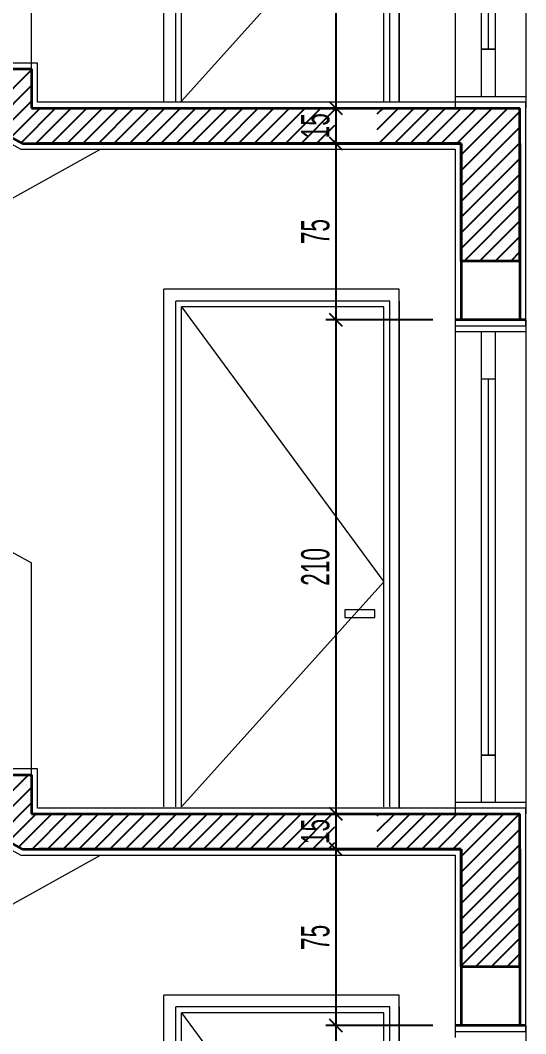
# Model space of a CAD drawing. Header units: inches. Extents: x -7543 to -822, y 102837 to 190349.
# Drawn here: x -828.172 to -828.129, y 102837.2252 to 102837.3114 of the extents above; entities that cross this region are included whole.
import ezdxf

# ---------------------------------------------------------------- set-up
doc = ezdxf.new("R2010")
doc.units = ezdxf.units.IN
doc.header["$MEASUREMENT"] = 0
doc.linetypes.add('ACAD_ISO03W100', pattern=[30, 12, -18])
doc.layers.get('0').update_dxf_attribs({"lineweight": 25})
for name, color, linetype, lineweight, true_color in [('BALKON', 7, 'Continuous', 20, 0xffaaa9), ('DUVAR', 7, 'Continuous', 35, 0xfc4642), ('KAPI', 7, 'Continuous', 18, 0xffb360)]:
    doc.layers.add(name, color=color, linetype=linetype, lineweight=lineweight, true_color=true_color)
for name, color, linetype, lineweight in [('ICOL', 55, 'Continuous', 25), ('SIVA', 150, 'Continuous', 15), ('TARAMA', 8, 'Continuous', 25)]:
    doc.layers.add(name, color=color, linetype=linetype, lineweight=lineweight)
doc.styles.add('OLCU', font='tromand.shx', dxfattribs={"width": 0.6, "height": 12})

# ---------------------------------------------------------------- blocks, each defined once
blk = doc.blocks.new('_Oblique')
at = {"color": 0, "linetype": 'ByBlock', "lineweight": -2}
blk.add_line((-0.5, -0.5), (0.5, 0.5), dxfattribs=at)

msp = doc.modelspace()

# ---------------------------------------------------------------- linework, layer by layer
at = {"layer": 'BALKON'}
for p, q in [((-828.171051, 102837.307217), (-828.171051, 102837.325217)), ((-828.171051, 102837.303885), (-828.171051, 102837.320741)), ((-828.199777, 102837.281169), (-828.165175, 102837.300385)), ((-828.199777, 102837.281169), (-828.165175, 102837.300385)), ((-828.219051, 102837.291873), (-828.171051, 102837.265217)), ((-828.171051, 102837.247217), (-828.171051, 102837.265217)), ((-828.171051, 102837.243885), (-828.171051, 102837.260741)), ((-828.199777, 102837.221169), (-828.165175, 102837.240385)), ((-828.199777, 102837.221169), (-828.165175, 102837.240385))]:
    msp.add_line(p, q, dxfattribs=at)
at = {"layer": 'DUVAR'}
for p, q in [((-828.171828, 102837.300885), (-828.225828, 102837.330873)), ((-828.177051, 102837.307217), (-828.171051, 102837.307217)), ((-828.171051, 102837.307217), (-828.171051, 102837.303885)), ((-828.171051, 102837.303885), (-828.129518, 102837.303885)), ((-828.171051, 102837.303885), (-828.129518, 102837.303885)), ((-828.171051, 102837.303885), (-828.129518, 102837.303885)), ((-828.129518, 102837.290885), (-828.129518, 102837.303885)), ((-828.171828, 102837.300885), (-828.134518, 102837.300885)), ((-828.171828, 102837.300885), (-828.134518, 102837.300885)), ((-828.171828, 102837.300885), (-828.134518, 102837.300885)), ((-828.134518, 102837.300885), (-828.170418, 102837.300885)), ((-828.134518, 102837.300885), (-828.170418, 102837.300885)), ((-828.134518, 102837.300885), (-828.170418, 102837.300885)), ((-828.134518, 102837.290885), (-828.134518, 102837.300885)), ((-828.134518, 102837.300885), (-828.134518, 102837.293285)), ((-828.134518, 102837.300885), (-828.134518, 102837.290885)), ((-828.129518, 102837.300885), (-828.129518, 102837.290885)), ((-828.133518, 102837.290885), (-828.134518, 102837.290885)), ((-828.134518, 102837.290885), (-828.134518, 102837.285885)), ((-828.129518, 102837.290885), (-828.133518, 102837.290885)), ((-828.129518, 102837.290885), (-828.129518, 102837.285885)), ((-828.129018, 102837.285885), (-828.135018, 102837.285885)), ((-828.129518, 102837.285885), (-828.134518, 102837.285885)), ((-828.171828, 102837.240885), (-828.225828, 102837.270873)), ((-828.177051, 102837.247217), (-828.171051, 102837.247217)), ((-828.171051, 102837.247217), (-828.171051, 102837.243885)), ((-828.171051, 102837.243885), (-828.129518, 102837.243885)), ((-828.171051, 102837.243885), (-828.129518, 102837.243885)), ((-828.171051, 102837.243885), (-828.129518, 102837.243885)), ((-828.171051, 102837.243885), (-828.129518, 102837.243885)), ((-828.129518, 102837.230885), (-828.129518, 102837.243885)), ((-828.171828, 102837.240885), (-828.134518, 102837.240885)), ((-828.171828, 102837.240885), (-828.134518, 102837.240885)), ((-828.171828, 102837.240885), (-828.134518, 102837.240885)), ((-828.171828, 102837.240885), (-828.134518, 102837.240885)), ((-828.134518, 102837.240885), (-828.170418, 102837.240885)), ((-828.134518, 102837.240885), (-828.170418, 102837.240885)), ((-828.134518, 102837.240885), (-828.170418, 102837.240885)), ((-828.134518, 102837.240885), (-828.170418, 102837.240885)), ((-828.134518, 102837.230885), (-828.134518, 102837.240885)), ((-828.134518, 102837.240885), (-828.134518, 102837.233285)), ((-828.134518, 102837.240885), (-828.134518, 102837.230885)), ((-828.129518, 102837.240885), (-828.129518, 102837.230885)), ((-828.133518, 102837.230885), (-828.134518, 102837.230885)), ((-828.134518, 102837.230885), (-828.134518, 102837.225885)), ((-828.129518, 102837.230885), (-828.133518, 102837.230885)), ((-828.129518, 102837.230885), (-828.129518, 102837.225885)), ((-828.129018, 102837.225885), (-828.135018, 102837.225885)), ((-828.129518, 102837.225885), (-828.134518, 102837.225885))]:
    msp.add_line(p, q, dxfattribs=at)
at = {"layer": 'ICOL'}
for p, q in [((-828.145171, 102837.345885), (-828.145171, 102837.303885)), ((-828.145171, 102837.303885), (-828.145171, 102837.300885)), ((-828.145171, 102837.300885), (-828.145171, 102837.285885)), ((-828.145171, 102837.285885), (-828.145171, 102837.243885)), ((-828.145171, 102837.243885), (-828.145171, 102837.240885)), ((-828.145171, 102837.240885), (-828.145171, 102837.225885)), ((-828.145171, 102837.225885), (-828.145171, 102837.183885))]:
    msp.add_line(p, q, dxfattribs=at)
at = {"layer": 'ICOL', "color": 53}
for p, q in [((-828.14344, 102837.303885), (-828.146011, 102837.303885)), ((-828.14344, 102837.303885), (-828.146011, 102837.303885)), ((-828.142841, 102837.300885), (-828.146011, 102837.300885)), ((-828.142841, 102837.300885), (-828.146011, 102837.300885)), ((-828.136918, 102837.285885), (-828.146011, 102837.285885)), ((-828.136918, 102837.285885), (-828.146011, 102837.285885)), ((-828.138384, 102837.243885), (-828.146011, 102837.243885)), ((-828.138384, 102837.243885), (-828.146011, 102837.243885)), ((-828.138564, 102837.240885), (-828.146011, 102837.240885)), ((-828.138564, 102837.240885), (-828.146011, 102837.240885)), ((-828.136918, 102837.225885), (-828.146011, 102837.225885)), ((-828.136918, 102837.225885), (-828.146011, 102837.225885))]:
    msp.add_line(p, q, dxfattribs=at)
at = {"layer": 'KAPI'}
for p, q in [((-828.159786, 102837.304485), (-828.159786, 102837.348485)), ((-828.139786, 102837.304485), (-828.139786, 102837.348485)), ((-828.139786, 102837.304485), (-828.139786, 102837.348485)), ((-828.158786, 102837.304485), (-828.158786, 102837.347485)), ((-828.140586, 102837.304485), (-828.140586, 102837.347485)), ((-828.139786, 102837.347485), (-828.139786, 102837.304385)), ((-828.139786, 102837.347485), (-828.139786, 102837.304385)), ((-828.158286, 102837.304485), (-828.158286, 102837.346985)), ((-828.141086, 102837.304485), (-828.141086, 102837.346985)), ((-828.129018, 102837.345885), (-828.129018, 102837.304885)), ((-828.135018, 102837.344885), (-828.135018, 102837.304885)), ((-828.132818, 102837.344885), (-828.132818, 102837.304885)), ((-828.131618, 102837.344885), (-828.131618, 102837.304885)), ((-828.132218, 102837.340885), (-828.132218, 102837.308885)), ((-828.132818, 102837.308885), (-828.131618, 102837.308885)), ((-828.131618, 102837.308885), (-828.132818, 102837.308885)), ((-828.135018, 102837.304885), (-828.129018, 102837.304885)), ((-828.135018, 102837.304885), (-828.135018, 102837.303885)), ((-828.129018, 102837.304885), (-828.129018, 102837.303885)), ((-828.139786, 102837.288485), (-828.159786, 102837.288485)), ((-828.159786, 102837.244485), (-828.159786, 102837.288485)), ((-828.139786, 102837.244485), (-828.139786, 102837.288485)), ((-828.139786, 102837.244485), (-828.139786, 102837.288485)), ((-828.158786, 102837.244485), (-828.158786, 102837.287485)), ((-828.140586, 102837.287485), (-828.158786, 102837.287485)), ((-828.141086, 102837.286985), (-828.158286, 102837.286985)), ((-828.158286, 102837.244485), (-828.158286, 102837.286985)), ((-828.141086, 102837.244485), (-828.141086, 102837.286985)), ((-828.140586, 102837.244485), (-828.140586, 102837.287485)), ((-828.139786, 102837.287485), (-828.139786, 102837.244385)), ((-828.139786, 102837.287485), (-828.139786, 102837.244385)), ((-828.135018, 102837.285885), (-828.135018, 102837.284885)), ((-828.129018, 102837.285885), (-828.129018, 102837.244885)), ((-828.135018, 102837.284885), (-828.129018, 102837.284885)), ((-828.135018, 102837.284885), (-828.135018, 102837.244885)), ((-828.132818, 102837.284885), (-828.132818, 102837.244885)), ((-828.131618, 102837.284885), (-828.131618, 102837.244885)), ((-828.132818, 102837.280885), (-828.131618, 102837.280885)), ((-828.132218, 102837.280885), (-828.132218, 102837.248885)), ((-828.132818, 102837.248885), (-828.131618, 102837.248885)), ((-828.131618, 102837.248885), (-828.132818, 102837.248885)), ((-828.135018, 102837.244885), (-828.129018, 102837.244885)), ((-828.135018, 102837.244885), (-828.135018, 102837.243885)), ((-828.129018, 102837.244885), (-828.129018, 102837.243885)), ((-828.139786, 102837.228485), (-828.159786, 102837.228485)), ((-828.159786, 102837.184485), (-828.159786, 102837.228485)), ((-828.139786, 102837.184485), (-828.139786, 102837.228485)), ((-828.139786, 102837.184485), (-828.139786, 102837.228485)), ((-828.158786, 102837.184485), (-828.158786, 102837.227485)), ((-828.140586, 102837.227485), (-828.158786, 102837.227485)), ((-828.140586, 102837.184485), (-828.140586, 102837.227485)), ((-828.139786, 102837.227485), (-828.139786, 102837.184385)), ((-828.139786, 102837.227485), (-828.139786, 102837.184385)), ((-828.141086, 102837.226985), (-828.158286, 102837.226985)), ((-828.158286, 102837.184485), (-828.158286, 102837.226985)), ((-828.141086, 102837.184485), (-828.141086, 102837.226985)), ((-828.135018, 102837.225885), (-828.135018, 102837.224885)), ((-828.129018, 102837.225885), (-828.129018, 102837.184885))]:
    msp.add_line(p, q, dxfattribs=at)
at = {"layer": 'KAPI', "linetype": 'ACAD_ISO03W100'}
for p, q in [((-828.141086, 102837.32361), (-828.158286, 102837.304485)), ((-828.158286, 102837.286985), (-828.141086, 102837.26361)), ((-828.141086, 102837.26361), (-828.158286, 102837.244485)), ((-828.158286, 102837.226985), (-828.141086, 102837.20361))]:
    msp.add_line(p, q, dxfattribs=at)
at = {"layer": 'KAPI'}
msp.add_lwpolyline([(-828.14184, 102837.261231), (-828.144388, 102837.261231), (-828.144388, 102837.260594), (-828.14184, 102837.260594)], close=True, dxfattribs=at)
at = {"layer": 'SIVA'}
for p, q in [((-828.225958, 102837.330373), (-828.171958, 102837.300385)), ((-828.170551, 102837.307717), (-828.176551, 102837.307717)), ((-828.170551, 102837.304385), (-828.170551, 102837.307717)), ((-828.129018, 102837.304385), (-828.170551, 102837.304385)), ((-828.129018, 102837.290885), (-828.129018, 102837.304385)), ((-828.134518, 102837.303885), (-828.135018, 102837.303885)), ((-828.171958, 102837.300385), (-828.135018, 102837.300385)), ((-828.135018, 102837.300385), (-828.135018, 102837.290885)), ((-828.135018, 102837.290885), (-828.135018, 102837.285385)), ((-828.129018, 102837.285385), (-828.129018, 102837.290885)), ((-828.135018, 102837.285385), (-828.129018, 102837.285385)), ((-828.225958, 102837.270373), (-828.171958, 102837.240385)), ((-828.170551, 102837.247717), (-828.176551, 102837.247717)), ((-828.170551, 102837.244385), (-828.170551, 102837.247717)), ((-828.129018, 102837.244385), (-828.170551, 102837.244385)), ((-828.134518, 102837.243885), (-828.135018, 102837.243885)), ((-828.129018, 102837.230885), (-828.129018, 102837.244385)), ((-828.171958, 102837.240385), (-828.135018, 102837.240385)), ((-828.135018, 102837.240385), (-828.135018, 102837.230885)), ((-828.135018, 102837.230885), (-828.135018, 102837.225385)), ((-828.129018, 102837.225385), (-828.129018, 102837.230885)), ((-828.135018, 102837.225385), (-828.129018, 102837.225385))]:
    msp.add_line(p, q, dxfattribs=at)
at = {"layer": 'TARAMA'}
for p, q in [((-828.175345, 102837.302838), (-828.171051, 102837.307131)), ((-828.174492, 102837.302364), (-828.171051, 102837.305805)), ((-828.171475, 102837.306045), (-828.171475, 102837.306045)), ((-828.17364, 102837.301891), (-828.171051, 102837.304479)), ((-828.171475, 102837.304719), (-828.171475, 102837.304719)), ((-828.172788, 102837.301417), (-828.17032, 102837.303885)), ((-828.171935, 102837.300944), (-828.168994, 102837.303885)), ((-828.171475, 102837.303393), (-828.171475, 102837.303393)), ((-828.170668, 102837.300885), (-828.167668, 102837.303885)), ((-828.170149, 102837.303393), (-828.170149, 102837.303393)), ((-828.169343, 102837.300885), (-828.166343, 102837.303885)), ((-828.168823, 102837.303393), (-828.168823, 102837.303393)), ((-828.168017, 102837.300885), (-828.165017, 102837.303885)), ((-828.167497, 102837.303393), (-828.167497, 102837.303393)), ((-828.166691, 102837.300885), (-828.163691, 102837.303885)), ((-828.166171, 102837.303393), (-828.166171, 102837.303393)), ((-828.165365, 102837.300885), (-828.162365, 102837.303885)), ((-828.164846, 102837.303393), (-828.164846, 102837.303393)), ((-828.164039, 102837.300885), (-828.161039, 102837.303885)), ((-828.16352, 102837.303393), (-828.16352, 102837.303393)), ((-828.162714, 102837.300885), (-828.159714, 102837.303885)), ((-828.162194, 102837.303393), (-828.162194, 102837.303393)), ((-828.161388, 102837.300885), (-828.158388, 102837.303885)), ((-828.160868, 102837.303393), (-828.160868, 102837.303393)), ((-828.160062, 102837.300885), (-828.157062, 102837.303885)), ((-828.159542, 102837.303393), (-828.159542, 102837.303393)), ((-828.158736, 102837.300885), (-828.155736, 102837.303885)), ((-828.158216, 102837.303393), (-828.158216, 102837.303393)), ((-828.15741, 102837.300885), (-828.15441, 102837.303885)), ((-828.156891, 102837.303393), (-828.156891, 102837.303393)), ((-828.156084, 102837.300885), (-828.153084, 102837.303885)), ((-828.155565, 102837.303393), (-828.155565, 102837.303393)), ((-828.154759, 102837.300885), (-828.151759, 102837.303885)), ((-828.154239, 102837.303393), (-828.154239, 102837.303393)), ((-828.153433, 102837.300885), (-828.150433, 102837.303885)), ((-828.152913, 102837.303393), (-828.152913, 102837.303393)), ((-828.152107, 102837.300885), (-828.149107, 102837.303885)), ((-828.151587, 102837.303393), (-828.151587, 102837.303393)), ((-828.150781, 102837.300885), (-828.147781, 102837.303885)), ((-828.150262, 102837.303393), (-828.150262, 102837.303393)), ((-828.149455, 102837.300885), (-828.146455, 102837.303885)), ((-828.148936, 102837.303393), (-828.148936, 102837.303393)), ((-828.148129, 102837.300885), (-828.145243, 102837.303771)), ((-828.14761, 102837.303393), (-828.14761, 102837.303393)), ((-828.146284, 102837.303393), (-828.146284, 102837.303393)), ((-828.141643, 102837.303394), (-828.141152, 102837.303885)), ((-828.141643, 102837.302068), (-828.139826, 102837.303885)), ((-828.1415, 102837.300885), (-828.1385, 102837.303885)), ((-828.140981, 102837.303393), (-828.140981, 102837.303393)), ((-828.140175, 102837.300885), (-828.137175, 102837.303885)), ((-828.139655, 102837.303393), (-828.139655, 102837.303393)), ((-828.138849, 102837.300885), (-828.135849, 102837.303885)), ((-828.138329, 102837.303393), (-828.138329, 102837.303393)), ((-828.137523, 102837.300885), (-828.134523, 102837.303885)), ((-828.137003, 102837.303393), (-828.137003, 102837.303393)), ((-828.136197, 102837.300885), (-828.133197, 102837.303885)), ((-828.135677, 102837.303393), (-828.135677, 102837.303393)), ((-828.134871, 102837.300885), (-828.131871, 102837.303885)), ((-828.134518, 102837.299913), (-828.130545, 102837.303885)), ((-828.134518, 102837.298587), (-828.129518, 102837.303587)), ((-828.134352, 102837.303393), (-828.134352, 102837.303393)), ((-828.133026, 102837.303393), (-828.133026, 102837.303393)), ((-828.1317, 102837.303393), (-828.1317, 102837.303393)), ((-828.130374, 102837.303393), (-828.130374, 102837.303393)), ((-828.170812, 102837.30273), (-828.170812, 102837.30273)), ((-828.169486, 102837.30273), (-828.169486, 102837.30273)), ((-828.16816, 102837.30273), (-828.16816, 102837.30273)), ((-828.166834, 102837.30273), (-828.166834, 102837.30273)), ((-828.165509, 102837.30273), (-828.165509, 102837.30273)), ((-828.164183, 102837.30273), (-828.164183, 102837.30273)), ((-828.162857, 102837.30273), (-828.162857, 102837.30273)), ((-828.161531, 102837.30273), (-828.161531, 102837.30273)), ((-828.160205, 102837.30273), (-828.160205, 102837.30273)), ((-828.158879, 102837.30273), (-828.158879, 102837.30273)), ((-828.157554, 102837.30273), (-828.157554, 102837.30273)), ((-828.156228, 102837.30273), (-828.156228, 102837.30273)), ((-828.154902, 102837.30273), (-828.154902, 102837.30273)), ((-828.153576, 102837.30273), (-828.153576, 102837.30273)), ((-828.15225, 102837.30273), (-828.15225, 102837.30273)), ((-828.150924, 102837.30273), (-828.150924, 102837.30273)), ((-828.149599, 102837.30273), (-828.149599, 102837.30273)), ((-828.148273, 102837.30273), (-828.148273, 102837.30273)), ((-828.146947, 102837.30273), (-828.146947, 102837.30273)), ((-828.146804, 102837.300885), (-828.145243, 102837.302446)), ((-828.145621, 102837.30273), (-828.145621, 102837.30273)), ((-828.140318, 102837.30273), (-828.140318, 102837.30273)), ((-828.138992, 102837.30273), (-828.138992, 102837.30273)), ((-828.137666, 102837.30273), (-828.137666, 102837.30273)), ((-828.13634, 102837.30273), (-828.13634, 102837.30273)), ((-828.135015, 102837.30273), (-828.135015, 102837.30273)), ((-828.134518, 102837.297261), (-828.129518, 102837.302261)), ((-828.133689, 102837.30273), (-828.133689, 102837.30273)), ((-828.132363, 102837.30273), (-828.132363, 102837.30273)), ((-828.131037, 102837.30273), (-828.131037, 102837.30273)), ((-828.129711, 102837.30273), (-828.129711, 102837.30273)), ((-828.171475, 102837.302067), (-828.171475, 102837.302067)), ((-828.170812, 102837.301404), (-828.170812, 102837.301404)), ((-828.170149, 102837.302067), (-828.170149, 102837.302067)), ((-828.169486, 102837.301404), (-828.169486, 102837.301404)), ((-828.168823, 102837.302067), (-828.168823, 102837.302067)), ((-828.16816, 102837.301404), (-828.16816, 102837.301404)), ((-828.167497, 102837.302067), (-828.167497, 102837.302067)), ((-828.166834, 102837.301404), (-828.166834, 102837.301404)), ((-828.166171, 102837.302067), (-828.166171, 102837.302067)), ((-828.165509, 102837.301404), (-828.165509, 102837.301404)), ((-828.164846, 102837.302067), (-828.164846, 102837.302067)), ((-828.164183, 102837.301404), (-828.164183, 102837.301404)), ((-828.16352, 102837.302067), (-828.16352, 102837.302067)), ((-828.162857, 102837.301404), (-828.162857, 102837.301404)), ((-828.162194, 102837.302067), (-828.162194, 102837.302067)), ((-828.161531, 102837.301404), (-828.161531, 102837.301404)), ((-828.160868, 102837.302067), (-828.160868, 102837.302067)), ((-828.160205, 102837.301404), (-828.160205, 102837.301404)), ((-828.159542, 102837.302067), (-828.159542, 102837.302067)), ((-828.158879, 102837.301404), (-828.158879, 102837.301404)), ((-828.158216, 102837.302067), (-828.158216, 102837.302067)), ((-828.157554, 102837.301404), (-828.157554, 102837.301404)), ((-828.156891, 102837.302067), (-828.156891, 102837.302067)), ((-828.156228, 102837.301404), (-828.156228, 102837.301404)), ((-828.155565, 102837.302067), (-828.155565, 102837.302067)), ((-828.154902, 102837.301404), (-828.154902, 102837.301404)), ((-828.154239, 102837.302067), (-828.154239, 102837.302067)), ((-828.153576, 102837.301404), (-828.153576, 102837.301404)), ((-828.152913, 102837.302067), (-828.152913, 102837.302067)), ((-828.15225, 102837.301404), (-828.15225, 102837.301404)), ((-828.151587, 102837.302067), (-828.151587, 102837.302067)), ((-828.150924, 102837.301404), (-828.150924, 102837.301404)), ((-828.150262, 102837.302067), (-828.150262, 102837.302067)), ((-828.149599, 102837.301404), (-828.149599, 102837.301404)), ((-828.148936, 102837.302067), (-828.148936, 102837.302067)), ((-828.148273, 102837.301404), (-828.148273, 102837.301404)), ((-828.14761, 102837.302067), (-828.14761, 102837.302067)), ((-828.146947, 102837.301404), (-828.146947, 102837.301404)), ((-828.146284, 102837.302067), (-828.146284, 102837.302067)), ((-828.145621, 102837.301404), (-828.145621, 102837.301404)), ((-828.140981, 102837.302067), (-828.140981, 102837.302067)), ((-828.140318, 102837.301404), (-828.140318, 102837.301404)), ((-828.139655, 102837.302067), (-828.139655, 102837.302067)), ((-828.138992, 102837.301404), (-828.138992, 102837.301404)), ((-828.138329, 102837.302067), (-828.138329, 102837.302067)), ((-828.137666, 102837.301404), (-828.137666, 102837.301404)), ((-828.137003, 102837.302067), (-828.137003, 102837.302067)), ((-828.13634, 102837.301404), (-828.13634, 102837.301404)), ((-828.135677, 102837.302067), (-828.135677, 102837.302067)), ((-828.135015, 102837.301404), (-828.135015, 102837.301404)), ((-828.134352, 102837.302067), (-828.134352, 102837.302067)), ((-828.133689, 102837.301404), (-828.133689, 102837.301404)), ((-828.133026, 102837.302067), (-828.133026, 102837.302067)), ((-828.132363, 102837.301404), (-828.132363, 102837.301404)), ((-828.1317, 102837.302067), (-828.1317, 102837.302067)), ((-828.131037, 102837.301404), (-828.131037, 102837.301404)), ((-828.130374, 102837.302067), (-828.130374, 102837.302067)), ((-828.129711, 102837.301404), (-828.129711, 102837.301404)), ((-828.145478, 102837.300885), (-828.145243, 102837.30112)), ((-828.134518, 102837.295935), (-828.129518, 102837.300935)), ((-828.134352, 102837.300741), (-828.134352, 102837.300741)), ((-828.133026, 102837.300741), (-828.133026, 102837.300741)), ((-828.1317, 102837.300741), (-828.1317, 102837.300741)), ((-828.130374, 102837.300741), (-828.130374, 102837.300741)), ((-828.133689, 102837.300078), (-828.133689, 102837.300078)), ((-828.132363, 102837.300078), (-828.132363, 102837.300078)), ((-828.131037, 102837.300078), (-828.131037, 102837.300078)), ((-828.129711, 102837.300078), (-828.129711, 102837.300078)), ((-828.134518, 102837.294609), (-828.129518, 102837.299609)), ((-828.134352, 102837.299416), (-828.134352, 102837.299416)), ((-828.133026, 102837.299416), (-828.133026, 102837.299416)), ((-828.1317, 102837.299416), (-828.1317, 102837.299416)), ((-828.130374, 102837.299416), (-828.130374, 102837.299416)), ((-828.134518, 102837.293283), (-828.129518, 102837.298283)), ((-828.134352, 102837.29809), (-828.134352, 102837.29809)), ((-828.133689, 102837.298753), (-828.133689, 102837.298753)), ((-828.133026, 102837.29809), (-828.133026, 102837.29809)), ((-828.132363, 102837.298753), (-828.132363, 102837.298753)), ((-828.1317, 102837.29809), (-828.1317, 102837.29809)), ((-828.131037, 102837.298753), (-828.131037, 102837.298753)), ((-828.130374, 102837.29809), (-828.130374, 102837.29809)), ((-828.129711, 102837.298753), (-828.129711, 102837.298753)), ((-828.133689, 102837.297427), (-828.133689, 102837.297427)), ((-828.132363, 102837.297427), (-828.132363, 102837.297427)), ((-828.131037, 102837.297427), (-828.131037, 102837.297427)), ((-828.129711, 102837.297427), (-828.129711, 102837.297427)), ((-828.134518, 102837.291958), (-828.129518, 102837.296958)), ((-828.134352, 102837.296764), (-828.134352, 102837.296764)), ((-828.133026, 102837.296764), (-828.133026, 102837.296764)), ((-828.1317, 102837.296764), (-828.1317, 102837.296764)), ((-828.130374, 102837.296764), (-828.130374, 102837.296764)), ((-828.134352, 102837.295438), (-828.134352, 102837.295438)), ((-828.134265, 102837.290885), (-828.129518, 102837.295632)), ((-828.133689, 102837.296101), (-828.133689, 102837.296101)), ((-828.133026, 102837.295438), (-828.133026, 102837.295438)), ((-828.132363, 102837.296101), (-828.132363, 102837.296101)), ((-828.1317, 102837.295438), (-828.1317, 102837.295438)), ((-828.131037, 102837.296101), (-828.131037, 102837.296101)), ((-828.130374, 102837.295438), (-828.130374, 102837.295438)), ((-828.129711, 102837.296101), (-828.129711, 102837.296101)), ((-828.133689, 102837.294775), (-828.133689, 102837.294775)), ((-828.132363, 102837.294775), (-828.132363, 102837.294775)), ((-828.131037, 102837.294775), (-828.131037, 102837.294775)), ((-828.129711, 102837.294775), (-828.129711, 102837.294775)), ((-828.134352, 102837.294112), (-828.134352, 102837.294112)), ((-828.133026, 102837.294112), (-828.133026, 102837.294112)), ((-828.132939, 102837.290885), (-828.129518, 102837.294306)), ((-828.1317, 102837.294112), (-828.1317, 102837.294112)), ((-828.130374, 102837.294112), (-828.130374, 102837.294112)), ((-828.134352, 102837.292786), (-828.134352, 102837.292786)), ((-828.133689, 102837.293449), (-828.133689, 102837.293449)), ((-828.133026, 102837.292786), (-828.133026, 102837.292786)), ((-828.132363, 102837.293449), (-828.132363, 102837.293449)), ((-828.1317, 102837.292786), (-828.1317, 102837.292786)), ((-828.131613, 102837.290885), (-828.129518, 102837.29298)), ((-828.131037, 102837.293449), (-828.131037, 102837.293449)), ((-828.130374, 102837.292786), (-828.130374, 102837.292786)), ((-828.129711, 102837.293449), (-828.129711, 102837.293449)), ((-828.133689, 102837.292124), (-828.133689, 102837.292124)), ((-828.132363, 102837.292124), (-828.132363, 102837.292124)), ((-828.131037, 102837.292124), (-828.131037, 102837.292124)), ((-828.129711, 102837.292124), (-828.129711, 102837.292124)), ((-828.134352, 102837.291461), (-828.134352, 102837.291461)), ((-828.133026, 102837.291461), (-828.133026, 102837.291461)), ((-828.1317, 102837.291461), (-828.1317, 102837.291461)), ((-828.130374, 102837.291461), (-828.130374, 102837.291461)), ((-828.130287, 102837.290885), (-828.129518, 102837.291654)), ((-828.175562, 102837.242958), (-828.171303, 102837.247217)), ((-828.171475, 102837.246383), (-828.171475, 102837.246383)), ((-828.17471, 102837.242485), (-828.171051, 102837.246143)), ((-828.173857, 102837.242011), (-828.171051, 102837.244817)), ((-828.171475, 102837.245057), (-828.171475, 102837.245057)), ((-828.173005, 102837.241538), (-828.170658, 102837.243885)), ((-828.172152, 102837.241065), (-828.169332, 102837.243885)), ((-828.171475, 102837.243731), (-828.171475, 102837.243731)), ((-828.171006, 102837.240885), (-828.168006, 102837.243885)), ((-828.170149, 102837.243731), (-828.170149, 102837.243731)), ((-828.169681, 102837.240885), (-828.166681, 102837.243885)), ((-828.168823, 102837.243731), (-828.168823, 102837.243731)), ((-828.168355, 102837.240885), (-828.165355, 102837.243885)), ((-828.167497, 102837.243731), (-828.167497, 102837.243731)), ((-828.167029, 102837.240885), (-828.164029, 102837.243885)), ((-828.166171, 102837.243731), (-828.166171, 102837.243731)), ((-828.165703, 102837.240885), (-828.162703, 102837.243885)), ((-828.164846, 102837.243731), (-828.164846, 102837.243731)), ((-828.164377, 102837.240885), (-828.161377, 102837.243885)), ((-828.16352, 102837.243731), (-828.16352, 102837.243731)), ((-828.163051, 102837.240885), (-828.160051, 102837.243885)), ((-828.162194, 102837.243731), (-828.162194, 102837.243731)), ((-828.161726, 102837.240885), (-828.158726, 102837.243885)), ((-828.160868, 102837.243731), (-828.160868, 102837.243731)), ((-828.1604, 102837.240885), (-828.1574, 102837.243885)), ((-828.159542, 102837.243731), (-828.159542, 102837.243731)), ((-828.159074, 102837.240885), (-828.156074, 102837.243885)), ((-828.158216, 102837.243731), (-828.158216, 102837.243731)), ((-828.157748, 102837.240885), (-828.154748, 102837.243885)), ((-828.156891, 102837.243731), (-828.156891, 102837.243731)), ((-828.156422, 102837.240885), (-828.153422, 102837.243885)), ((-828.155565, 102837.243731), (-828.155565, 102837.243731)), ((-828.155096, 102837.240885), (-828.152096, 102837.243885)), ((-828.154239, 102837.243731), (-828.154239, 102837.243731)), ((-828.153771, 102837.240885), (-828.150771, 102837.243885)), ((-828.152913, 102837.243731), (-828.152913, 102837.243731)), ((-828.152445, 102837.240885), (-828.149445, 102837.243885)), ((-828.151587, 102837.243731), (-828.151587, 102837.243731)), ((-828.151119, 102837.240885), (-828.148119, 102837.243885)), ((-828.150262, 102837.243731), (-828.150262, 102837.243731)), ((-828.149793, 102837.240885), (-828.146793, 102837.243885)), ((-828.148936, 102837.243731), (-828.148936, 102837.243731)), ((-828.148467, 102837.240885), (-828.145467, 102837.243885)), ((-828.14761, 102837.243731), (-828.14761, 102837.243731)), ((-828.146284, 102837.243731), (-828.146284, 102837.243731)), ((-828.141643, 102837.243732), (-828.14149, 102837.243885)), ((-828.141643, 102837.242406), (-828.140164, 102837.243885)), ((-828.141643, 102837.24108), (-828.138838, 102837.243885)), ((-828.140981, 102837.243731), (-828.140981, 102837.243731)), ((-828.140512, 102837.240885), (-828.137512, 102837.243885)), ((-828.139655, 102837.243731), (-828.139655, 102837.243731)), ((-828.139187, 102837.240885), (-828.136187, 102837.243885)), ((-828.138329, 102837.243731), (-828.138329, 102837.243731)), ((-828.137861, 102837.240885), (-828.134861, 102837.243885)), ((-828.137003, 102837.243731), (-828.137003, 102837.243731)), ((-828.136535, 102837.240885), (-828.133535, 102837.243885)), ((-828.135677, 102837.243731), (-828.135677, 102837.243731)), ((-828.135209, 102837.240885), (-828.132209, 102837.243885)), ((-828.134518, 102837.24025), (-828.130883, 102837.243885)), ((-828.134518, 102837.238925), (-828.129557, 102837.243885)), ((-828.134352, 102837.243731), (-828.134352, 102837.243731)), ((-828.133026, 102837.243731), (-828.133026, 102837.243731)), ((-828.1317, 102837.243731), (-828.1317, 102837.243731)), ((-828.130374, 102837.243731), (-828.130374, 102837.243731)), ((-828.170812, 102837.243068), (-828.170812, 102837.243068)), ((-828.169486, 102837.243068), (-828.169486, 102837.243068)), ((-828.16816, 102837.243068), (-828.16816, 102837.243068)), ((-828.166834, 102837.243068), (-828.166834, 102837.243068)), ((-828.165509, 102837.243068), (-828.165509, 102837.243068)), ((-828.164183, 102837.243068), (-828.164183, 102837.243068)), ((-828.162857, 102837.243068), (-828.162857, 102837.243068)), ((-828.161531, 102837.243068), (-828.161531, 102837.243068)), ((-828.160205, 102837.243068), (-828.160205, 102837.243068)), ((-828.158879, 102837.243068), (-828.158879, 102837.243068)), ((-828.157554, 102837.243068), (-828.157554, 102837.243068)), ((-828.156228, 102837.243068), (-828.156228, 102837.243068)), ((-828.154902, 102837.243068), (-828.154902, 102837.243068)), ((-828.153576, 102837.243068), (-828.153576, 102837.243068)), ((-828.15225, 102837.243068), (-828.15225, 102837.243068)), ((-828.150924, 102837.243068), (-828.150924, 102837.243068)), ((-828.149599, 102837.243068), (-828.149599, 102837.243068)), ((-828.148273, 102837.243068), (-828.148273, 102837.243068)), ((-828.147141, 102837.240885), (-828.145243, 102837.242783)), ((-828.146947, 102837.243068), (-828.146947, 102837.243068)), ((-828.145621, 102837.243068), (-828.145621, 102837.243068)), ((-828.140318, 102837.243068), (-828.140318, 102837.243068)), ((-828.138992, 102837.243068), (-828.138992, 102837.243068)), ((-828.137666, 102837.243068), (-828.137666, 102837.243068)), ((-828.13634, 102837.243068), (-828.13634, 102837.243068)), ((-828.135015, 102837.243068), (-828.135015, 102837.243068)), ((-828.133689, 102837.243068), (-828.133689, 102837.243068)), ((-828.132363, 102837.243068), (-828.132363, 102837.243068)), ((-828.131037, 102837.243068), (-828.131037, 102837.243068)), ((-828.129711, 102837.243068), (-828.129711, 102837.243068)), ((-828.171475, 102837.242405), (-828.171475, 102837.242405)), ((-828.170149, 102837.242405), (-828.170149, 102837.242405)), ((-828.168823, 102837.242405), (-828.168823, 102837.242405)), ((-828.167497, 102837.242405), (-828.167497, 102837.242405)), ((-828.166171, 102837.242405), (-828.166171, 102837.242405)), ((-828.164846, 102837.242405), (-828.164846, 102837.242405)), ((-828.16352, 102837.242405), (-828.16352, 102837.242405)), ((-828.162194, 102837.242405), (-828.162194, 102837.242405)), ((-828.160868, 102837.242405), (-828.160868, 102837.242405)), ((-828.159542, 102837.242405), (-828.159542, 102837.242405)), ((-828.158216, 102837.242405), (-828.158216, 102837.242405)), ((-828.156891, 102837.242405), (-828.156891, 102837.242405)), ((-828.155565, 102837.242405), (-828.155565, 102837.242405)), ((-828.154239, 102837.242405), (-828.154239, 102837.242405)), ((-828.152913, 102837.242405), (-828.152913, 102837.242405)), ((-828.151587, 102837.242405), (-828.151587, 102837.242405)), ((-828.150262, 102837.242405), (-828.150262, 102837.242405)), ((-828.148936, 102837.242405), (-828.148936, 102837.242405)), ((-828.14761, 102837.242405), (-828.14761, 102837.242405)), ((-828.146284, 102837.242405), (-828.146284, 102837.242405)), ((-828.140981, 102837.242405), (-828.140981, 102837.242405)), ((-828.139655, 102837.242405), (-828.139655, 102837.242405)), ((-828.138329, 102837.242405), (-828.138329, 102837.242405)), ((-828.137003, 102837.242405), (-828.137003, 102837.242405)), ((-828.135677, 102837.242405), (-828.135677, 102837.242405)), ((-828.134518, 102837.237599), (-828.129518, 102837.242599)), ((-828.134352, 102837.242405), (-828.134352, 102837.242405)), ((-828.133026, 102837.242405), (-828.133026, 102837.242405)), ((-828.1317, 102837.242405), (-828.1317, 102837.242405)), ((-828.130374, 102837.242405), (-828.130374, 102837.242405)), ((-828.171475, 102837.241079), (-828.171475, 102837.241079)), ((-828.170812, 102837.241742), (-828.170812, 102837.241742)), ((-828.170149, 102837.241079), (-828.170149, 102837.241079)), ((-828.169486, 102837.241742), (-828.169486, 102837.241742)), ((-828.168823, 102837.241079), (-828.168823, 102837.241079)), ((-828.16816, 102837.241742), (-828.16816, 102837.241742)), ((-828.167497, 102837.241079), (-828.167497, 102837.241079)), ((-828.166834, 102837.241742), (-828.166834, 102837.241742)), ((-828.166171, 102837.241079), (-828.166171, 102837.241079)), ((-828.165509, 102837.241742), (-828.165509, 102837.241742)), ((-828.164846, 102837.241079), (-828.164846, 102837.241079)), ((-828.164183, 102837.241742), (-828.164183, 102837.241742)), ((-828.16352, 102837.241079), (-828.16352, 102837.241079)), ((-828.162857, 102837.241742), (-828.162857, 102837.241742)), ((-828.162194, 102837.241079), (-828.162194, 102837.241079)), ((-828.161531, 102837.241742), (-828.161531, 102837.241742)), ((-828.160868, 102837.241079), (-828.160868, 102837.241079)), ((-828.160205, 102837.241742), (-828.160205, 102837.241742)), ((-828.159542, 102837.241079), (-828.159542, 102837.241079)), ((-828.158879, 102837.241742), (-828.158879, 102837.241742)), ((-828.158216, 102837.241079), (-828.158216, 102837.241079)), ((-828.157554, 102837.241742), (-828.157554, 102837.241742)), ((-828.156891, 102837.241079), (-828.156891, 102837.241079)), ((-828.156228, 102837.241742), (-828.156228, 102837.241742)), ((-828.155565, 102837.241079), (-828.155565, 102837.241079)), ((-828.154902, 102837.241742), (-828.154902, 102837.241742)), ((-828.154239, 102837.241079), (-828.154239, 102837.241079)), ((-828.153576, 102837.241742), (-828.153576, 102837.241742)), ((-828.152913, 102837.241079), (-828.152913, 102837.241079)), ((-828.15225, 102837.241742), (-828.15225, 102837.241742)), ((-828.151587, 102837.241079), (-828.151587, 102837.241079)), ((-828.150924, 102837.241742), (-828.150924, 102837.241742)), ((-828.150262, 102837.241079), (-828.150262, 102837.241079)), ((-828.149599, 102837.241742), (-828.149599, 102837.241742)), ((-828.148936, 102837.241079), (-828.148936, 102837.241079)), ((-828.148273, 102837.241742), (-828.148273, 102837.241742)), ((-828.14761, 102837.241079), (-828.14761, 102837.241079)), ((-828.146947, 102837.241742), (-828.146947, 102837.241742)), ((-828.146284, 102837.241079), (-828.146284, 102837.241079)), ((-828.145816, 102837.240885), (-828.145243, 102837.241458)), ((-828.145621, 102837.241742), (-828.145621, 102837.241742)), ((-828.140981, 102837.241079), (-828.140981, 102837.241079)), ((-828.140318, 102837.241742), (-828.140318, 102837.241742)), ((-828.139655, 102837.241079), (-828.139655, 102837.241079)), ((-828.138992, 102837.241742), (-828.138992, 102837.241742)), ((-828.138329, 102837.241079), (-828.138329, 102837.241079)), ((-828.137666, 102837.241742), (-828.137666, 102837.241742)), ((-828.137003, 102837.241079), (-828.137003, 102837.241079)), ((-828.13634, 102837.241742), (-828.13634, 102837.241742)), ((-828.135677, 102837.241079), (-828.135677, 102837.241079)), ((-828.135015, 102837.241742), (-828.135015, 102837.241742)), ((-828.134518, 102837.236273), (-828.129518, 102837.241273)), ((-828.134352, 102837.241079), (-828.134352, 102837.241079)), ((-828.133689, 102837.241742), (-828.133689, 102837.241742)), ((-828.133026, 102837.241079), (-828.133026, 102837.241079)), ((-828.132363, 102837.241742), (-828.132363, 102837.241742)), ((-828.1317, 102837.241079), (-828.1317, 102837.241079)), ((-828.131037, 102837.241742), (-828.131037, 102837.241742)), ((-828.130374, 102837.241079), (-828.130374, 102837.241079)), ((-828.129711, 102837.241742), (-828.129711, 102837.241742)), ((-828.133689, 102837.240416), (-828.133689, 102837.240416)), ((-828.132363, 102837.240416), (-828.132363, 102837.240416)), ((-828.131037, 102837.240416), (-828.131037, 102837.240416)), ((-828.129711, 102837.240416), (-828.129711, 102837.240416)), ((-828.134518, 102837.234947), (-828.129518, 102837.239947)), ((-828.134352, 102837.239753), (-828.134352, 102837.239753)), ((-828.133026, 102837.239753), (-828.133026, 102837.239753)), ((-828.1317, 102837.239753), (-828.1317, 102837.239753)), ((-828.130374, 102837.239753), (-828.130374, 102837.239753)), ((-828.134518, 102837.233621), (-828.129518, 102837.238621)), ((-828.133689, 102837.239091), (-828.133689, 102837.239091)), ((-828.132363, 102837.239091), (-828.132363, 102837.239091)), ((-828.131037, 102837.239091), (-828.131037, 102837.239091)), ((-828.129711, 102837.239091), (-828.129711, 102837.239091)), ((-828.134352, 102837.238428), (-828.134352, 102837.238428)), ((-828.133689, 102837.237765), (-828.133689, 102837.237765)), ((-828.133026, 102837.238428), (-828.133026, 102837.238428)), ((-828.132363, 102837.237765), (-828.132363, 102837.237765)), ((-828.1317, 102837.238428), (-828.1317, 102837.238428)), ((-828.131037, 102837.237765), (-828.131037, 102837.237765)), ((-828.130374, 102837.238428), (-828.130374, 102837.238428)), ((-828.129711, 102837.237765), (-828.129711, 102837.237765)), ((-828.134518, 102837.232295), (-828.129518, 102837.237295)), ((-828.134352, 102837.237102), (-828.134352, 102837.237102)), ((-828.133026, 102837.237102), (-828.133026, 102837.237102)), ((-828.1317, 102837.237102), (-828.1317, 102837.237102)), ((-828.130374, 102837.237102), (-828.130374, 102837.237102)), ((-828.134518, 102837.23097), (-828.129518, 102837.23597)), ((-828.133689, 102837.236439), (-828.133689, 102837.236439)), ((-828.132363, 102837.236439), (-828.132363, 102837.236439)), ((-828.131037, 102837.236439), (-828.131037, 102837.236439)), ((-828.129711, 102837.236439), (-828.129711, 102837.236439)), ((-828.134352, 102837.235776), (-828.134352, 102837.235776)), ((-828.133689, 102837.235113), (-828.133689, 102837.235113)), ((-828.133026, 102837.235776), (-828.133026, 102837.235776)), ((-828.132363, 102837.235113), (-828.132363, 102837.235113)), ((-828.1317, 102837.235776), (-828.1317, 102837.235776)), ((-828.131037, 102837.235113), (-828.131037, 102837.235113)), ((-828.130374, 102837.235776), (-828.130374, 102837.235776)), ((-828.129711, 102837.235113), (-828.129711, 102837.235113)), ((-828.134352, 102837.23445), (-828.134352, 102837.23445)), ((-828.133277, 102837.230885), (-828.129518, 102837.234644)), ((-828.133026, 102837.23445), (-828.133026, 102837.23445)), ((-828.1317, 102837.23445), (-828.1317, 102837.23445)), ((-828.130374, 102837.23445), (-828.130374, 102837.23445)), ((-828.133689, 102837.233787), (-828.133689, 102837.233787)), ((-828.132363, 102837.233787), (-828.132363, 102837.233787)), ((-828.131951, 102837.230885), (-828.129518, 102837.233318)), ((-828.131037, 102837.233787), (-828.131037, 102837.233787)), ((-828.129711, 102837.233787), (-828.129711, 102837.233787)), ((-828.134352, 102837.233124), (-828.134352, 102837.233124)), ((-828.133689, 102837.232461), (-828.133689, 102837.232461)), ((-828.133026, 102837.233124), (-828.133026, 102837.233124)), ((-828.132363, 102837.232461), (-828.132363, 102837.232461)), ((-828.1317, 102837.233124), (-828.1317, 102837.233124)), ((-828.131037, 102837.232461), (-828.131037, 102837.232461)), ((-828.130374, 102837.233124), (-828.130374, 102837.233124)), ((-828.129711, 102837.232461), (-828.129711, 102837.232461)), ((-828.134352, 102837.231798), (-828.134352, 102837.231798)), ((-828.133026, 102837.231798), (-828.133026, 102837.231798)), ((-828.1317, 102837.231798), (-828.1317, 102837.231798)), ((-828.130625, 102837.230885), (-828.129518, 102837.231992)), ((-828.130374, 102837.231798), (-828.130374, 102837.231798)), ((-828.133689, 102837.231136), (-828.133689, 102837.231136)), ((-828.132363, 102837.231136), (-828.132363, 102837.231136)), ((-828.131037, 102837.231136), (-828.131037, 102837.231136)), ((-828.129711, 102837.231136), (-828.129711, 102837.231136))]:
    msp.add_line(p, q, dxfattribs=at)

# ---------------------------------------------------------------- block references
at = {"layer": 'ICOL', "xscale": 0.001080000001820736, "yscale": 0.001080000001820736, "zscale": 0.001080000001820736}
for p, rotation in [((-828.145171, 102837.303885), 90), ((-828.145171, 102837.303885), 270), ((-828.145171, 102837.300885), 90), ((-828.145171, 102837.300885), 270), ((-828.145171, 102837.285885), 90), ((-828.145171, 102837.285885), 270), ((-828.145171, 102837.243885), 90), ((-828.145171, 102837.243885), 270), ((-828.145171, 102837.240885), 90), ((-828.145171, 102837.240885), 270), ((-828.145171, 102837.225885), 90), ((-828.145171, 102837.225885), 270)]:
    msp.add_blockref('_Oblique', p, dxfattribs=dict(at, rotation=rotation))

# ---------------------------------------------------------------- texts
at = {"layer": 'ICOL', "char_height": 0.0024, "attachment_point": 5, "rotation": 90, "style": 'OLCU'}
for s, insert in [('\\A1;15', (-828.146899, 102837.302385)), ('\\A1;75', (-828.146899, 102837.293385)), ('\\A1;210', (-828.146899, 102837.264885)), ('\\A1;15', (-828.146899, 102837.242385)), ('\\A1;75', (-828.146899, 102837.233385))]:
    msp.add_mtext(s, dxfattribs=dict(at, insert=insert))

doc.saveas('drawing.dxf')
